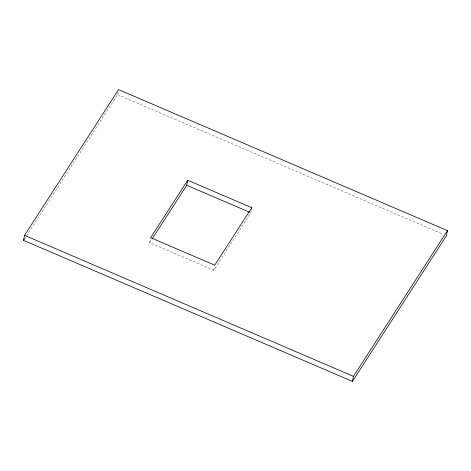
<?xml version="1.0" encoding="UTF-8"?>
<svg xmlns="http://www.w3.org/2000/svg" width="471" height="471" viewBox="0 0 471 471"><rect width="100%" height="100%" fill="white"/><g stroke="black" fill="none" stroke-linecap="round" stroke-linejoin="round"><path stroke-width="0.35" stroke-dasharray="2.35 1.77" d="M26.341 236.036L117.556 94.653L118.121 91.768M251.226 210.584L250.802 212.745L213.734 270.201L149.654 242.724L150.502 238.403M213.734 270.201L214.723 265.161M24.345 239.121L25.94 236.654M149.654 242.724L152.051 239.015M117.556 94.653L443.081 234.24"/><path stroke-width="0.71" d="M23.55 240.357L24.539 235.317L118.545 89.608L447.45 230.643L446.461 235.683L352.455 381.392L23.55 240.357L24.345 239.121M152.445 238.397L186.728 185.268L187.717 180.228L251.791 207.699L251.508 209.142M352.455 381.392L353.444 376.347L447.45 230.643M187.717 180.228L150.643 237.684L214.723 265.161L251.791 207.699M186.728 185.268L249.453 212.168M24.539 235.317L353.444 376.347"/></g></svg>
